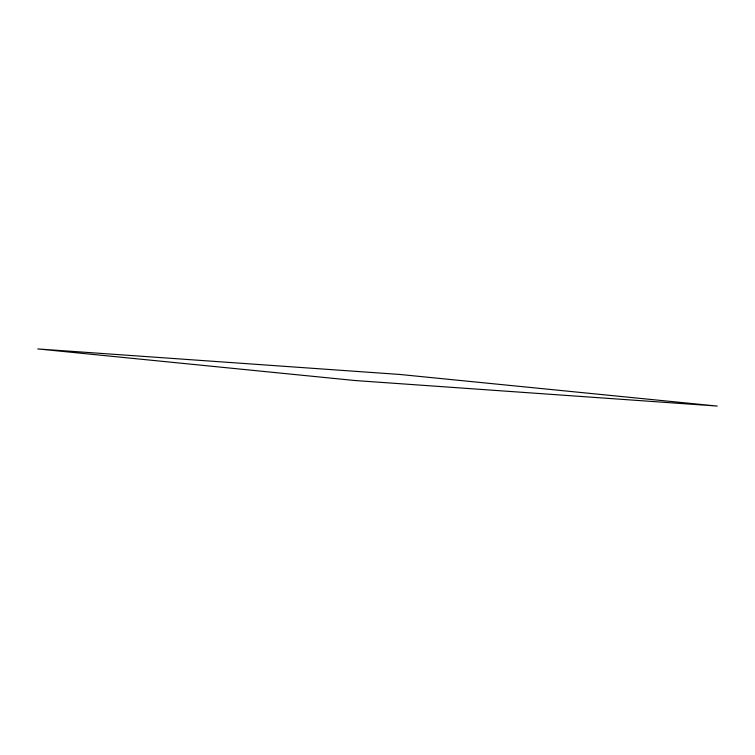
<?xml version="1.0" encoding="UTF-8"?>
<svg xmlns="http://www.w3.org/2000/svg" width="755" height="755" viewBox="0 0 755 755"><rect width="100%" height="100%" fill="white"/><g stroke="black" fill="none" stroke-linecap="round" stroke-linejoin="round"><path stroke-width="1.13" d="M399.961 374.471L37.75 348.933L355.039 380.529L717.25 406.067L399.961 374.471"/></g></svg>
